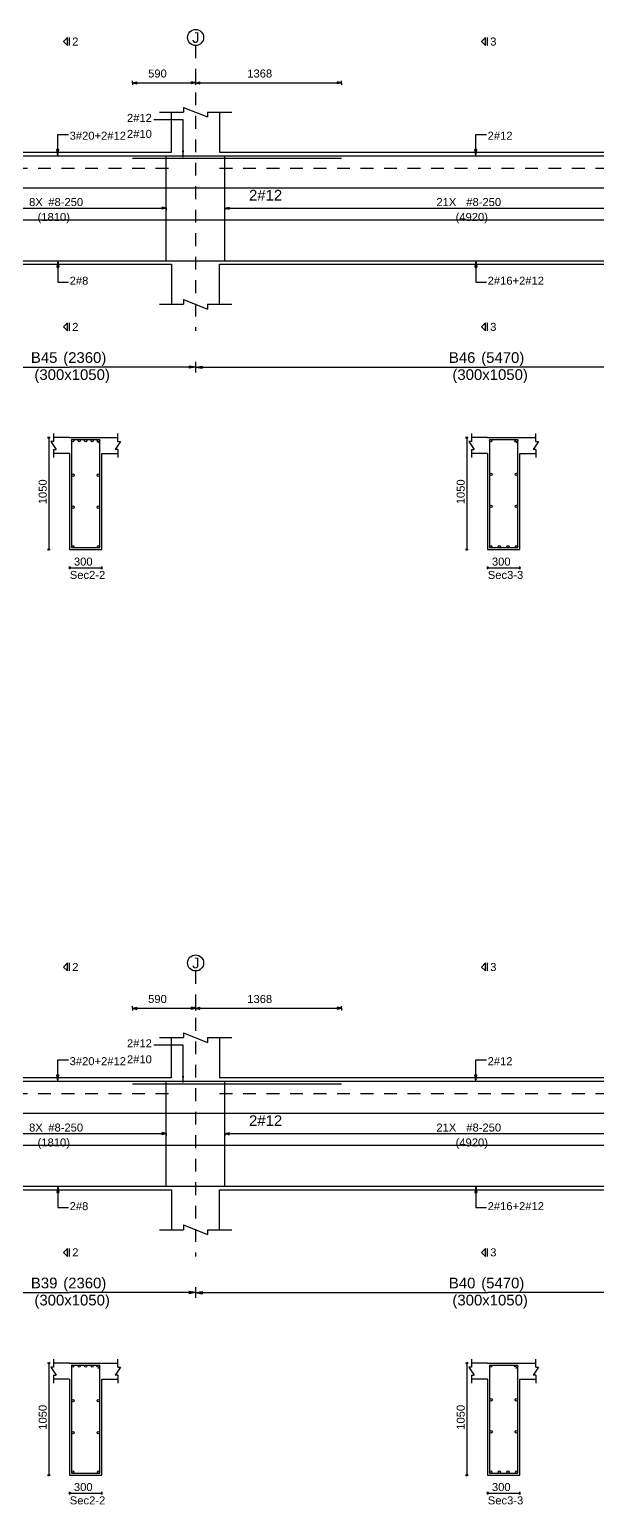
# Model space of a CAD drawing. Extents: x 0 to 98, y 3 to 248.
# Drawn here: x 11.14 to 16.46, y 156.24 to 170.07 of the extents above; entities that cross this region are included whole.
import ezdxf

# ---------------------------------------------------------------- set-up
doc = ezdxf.new("R2010")
doc.units = 0
doc.linetypes.add('ACAD_ISO02W100', pattern=[15, 12, -3])
for name, color, linetype in [('Axisline', 1, 'CONTINUOUS'), ('Axisline_Name', 2, 'CONTINUOUS'), ('Beam_bottombarlabeling', 2, 'CONTINUOUS'), ('Beam_Cross_Label', 4, 'CONTINUOUS'), ('Beam_CrossSection', 2, 'CONTINUOUS'), ('Beam_Dimensions_LS', 3, 'CONTINUOUS'), ('Beam_NameLS', 6, 'CONTINUOUS'), ('Beam_topbarsLabeling', 2, 'CONTINUOUS'), ('dim_all', 7, 'CONTINUOUS'), ('Extra_Topsteel_Labeling', 2, 'CONTINUOUS'), ('Extrabars', 7, 'CONTINUOUS'), ('Longsection', 2, 'CONTINUOUS'), ('main_botbars', 4, 'CONTINUOUS'), ('main_topbars', 4, 'CONTINUOUS'), ('SectionLine', 4, 'CONTINUOUS'), ('Sidefacebar', 140, 'CONTINUOUS'), ('Slabline', 253, 'CONTINUOUS'), ('span_dim', 7, 'CONTINUOUS'), ('spanline', 7, 'CONTINUOUS'), ('Stirrup_bar', 1, 'CONTINUOUS'), ('Stirrup_Dia_Spacing', 2, 'CONTINUOUS'), ('Stirrup_Length', 7, 'CONTINUOUS'), ('Stirrup_Numbers', 2, 'CONTINUOUS')]:
    doc.layers.add(name, color=color, linetype=linetype)
doc.styles.add('STRUDS_Arial', font='ARIAL.TTF', dxfattribs={"height": 0.04})

msp = doc.modelspace()

# ---------------------------------------------------------------- linework, layer by layer
at = {"layer": 'Axisline', "linetype": 'ACAD_ISO02W100', "ltscale": 0.01}
for p, q in [((12.7, 169.918), (12.7, 167.243)), ((12.7, 161.243), (12.7, 158.568))]:
    msp.add_line(p, q, dxfattribs=at)
at = {"layer": 'Axisline'}
for centre in [(12.7, 169.993), (12.7, 161.318)]:
    msp.add_circle(centre, 0.075, dxfattribs=at)
at = {"layer": 'Beam_bottombarlabeling'}
for p, q in [((11.41, 167.901), (11.4, 167.841)), ((11.41, 167.901), (11.41, 167.701)), ((11.41, 167.901), (11.42, 167.841)), ((15.325, 167.901), (15.315, 167.841)), ((15.325, 167.901), (15.325, 167.701)), ((15.325, 167.901), (15.335, 167.841)), ((11.4, 167.841), (11.42, 167.841)), ((15.315, 167.841), (15.335, 167.841)), ((11.41, 167.701), (11.51, 167.701)), ((15.325, 167.701), (15.425, 167.701)), ((11.41, 159.226), (11.4, 159.166)), ((11.4, 159.166), (11.42, 159.166)), ((11.41, 159.226), (11.41, 159.026)), ((11.41, 159.226), (11.42, 159.166)), ((15.325, 159.226), (15.315, 159.166)), ((15.315, 159.166), (15.335, 159.166)), ((15.325, 159.226), (15.325, 159.026)), ((15.325, 159.226), (15.335, 159.166)), ((11.41, 159.026), (11.51, 159.026)), ((15.325, 159.026), (15.425, 159.026))]:
    msp.add_line(p, q, dxfattribs=at)
for points in [[(11.41, 167.901), (11.4, 167.841), (11.41, 167.901), (11.42, 167.841)], [(15.325, 167.901), (15.315, 167.841), (15.325, 167.901), (15.335, 167.841)], [(11.41, 159.226), (11.4, 159.166), (11.41, 159.226), (11.42, 159.166)], [(15.325, 159.226), (15.315, 159.166), (15.325, 159.226), (15.335, 159.166)]]:
    msp.add_solid(points, dxfattribs=at)
at = {"layer": 'Beam_CrossSection'}
for p, q in [((11.37, 166.205), (11.345, 166.205)), ((11.345, 166.205), (11.395, 166.13)), ((11.37, 166.28), (11.37, 166.205)), ((11.52, 166.243), (11.37, 166.243)), ((11.52, 166.243), (11.82, 166.243)), ((11.52, 166.243), (11.52, 166.243)), ((11.82, 166.243), (11.82, 166.243)), ((11.82, 166.243), (11.97, 166.243)), ((11.995, 166.205), (11.945, 166.13)), ((11.97, 166.205), (11.97, 166.28)), ((11.97, 166.205), (11.995, 166.205)), ((15.285, 166.205), (15.26, 166.205)), ((15.26, 166.205), (15.31, 166.13)), ((15.285, 166.28), (15.285, 166.205)), ((15.435, 166.243), (15.285, 166.243)), ((15.435, 166.243), (15.735, 166.243)), ((15.435, 166.243), (15.435, 166.243)), ((15.735, 166.243), (15.735, 166.243)), ((15.735, 166.243), (15.885, 166.243)), ((15.91, 166.205), (15.86, 166.13)), ((15.885, 166.205), (15.885, 166.28)), ((15.885, 166.205), (15.91, 166.205)), ((11.37, 166.13), (11.37, 166.055)), ((11.37, 166.13), (11.395, 166.13)), ((11.52, 166.093), (11.37, 166.093)), ((11.52, 166.093), (11.52, 165.193)), ((11.82, 165.193), (11.82, 166.093)), ((11.82, 166.093), (11.97, 166.093)), ((11.97, 166.13), (11.945, 166.13)), ((11.97, 166.13), (11.97, 166.055)), ((15.285, 166.13), (15.285, 166.055)), ((15.285, 166.13), (15.31, 166.13)), ((15.435, 166.093), (15.285, 166.093)), ((15.435, 166.093), (15.435, 165.193)), ((15.735, 165.193), (15.735, 166.093)), ((15.735, 166.093), (15.885, 166.093)), ((15.885, 166.13), (15.86, 166.13)), ((15.885, 166.13), (15.885, 166.055)), ((11.52, 165.193), (11.82, 165.193)), ((15.435, 165.193), (15.735, 165.193)), ((11.37, 157.53), (11.345, 157.53)), ((11.345, 157.53), (11.395, 157.455)), ((11.37, 157.605), (11.37, 157.53)), ((11.52, 157.568), (11.37, 157.568)), ((11.52, 157.568), (11.82, 157.568)), ((11.52, 157.568), (11.52, 157.568)), ((11.82, 157.568), (11.82, 157.568)), ((11.82, 157.568), (11.97, 157.568)), ((11.995, 157.53), (11.945, 157.455)), ((11.97, 157.53), (11.97, 157.605)), ((11.97, 157.53), (11.995, 157.53)), ((15.285, 157.53), (15.26, 157.53)), ((15.26, 157.53), (15.31, 157.455)), ((15.285, 157.605), (15.285, 157.53)), ((15.435, 157.568), (15.285, 157.568)), ((15.435, 157.568), (15.735, 157.568)), ((15.435, 157.568), (15.435, 157.568)), ((15.735, 157.568), (15.735, 157.568)), ((15.735, 157.568), (15.885, 157.568)), ((15.91, 157.53), (15.86, 157.455)), ((15.885, 157.53), (15.885, 157.605)), ((15.885, 157.53), (15.91, 157.53)), ((11.37, 157.455), (11.37, 157.38)), ((11.37, 157.455), (11.395, 157.455)), ((11.52, 157.418), (11.37, 157.418)), ((11.52, 157.418), (11.52, 156.518)), ((11.82, 156.518), (11.82, 157.418)), ((11.82, 157.418), (11.97, 157.418)), ((11.97, 157.455), (11.945, 157.455)), ((11.97, 157.455), (11.97, 157.38)), ((15.285, 157.455), (15.285, 157.38)), ((15.285, 157.455), (15.31, 157.455)), ((15.435, 157.418), (15.285, 157.418)), ((15.435, 157.418), (15.435, 156.518)), ((15.735, 156.518), (15.735, 157.418)), ((15.735, 157.418), (15.885, 157.418)), ((15.885, 157.455), (15.86, 157.455)), ((15.885, 157.455), (15.885, 157.38)), ((11.52, 156.518), (11.82, 156.518)), ((15.435, 156.518), (15.735, 156.518))]:
    msp.add_line(p, q, dxfattribs=at)
at = {"layer": 'Beam_topbarsLabeling'}
for p, q in [((11.41, 168.885), (11.41, 169.085)), ((11.41, 169.085), (11.51, 169.085)), ((15.325, 168.885), (15.325, 169.085)), ((15.325, 169.085), (15.425, 169.085)), ((11.41, 168.885), (11.4, 168.945)), ((11.4, 168.945), (11.42, 168.945)), ((11.41, 168.885), (11.42, 168.945)), ((11.41, 168.945), (11.415, 168.945)), ((15.325, 168.885), (15.315, 168.945)), ((15.315, 168.945), (15.335, 168.945)), ((15.325, 168.885), (15.335, 168.945)), ((15.325, 168.945), (15.33, 168.945)), ((11.41, 160.21), (11.41, 160.41)), ((11.41, 160.41), (11.51, 160.41)), ((15.325, 160.21), (15.325, 160.41)), ((15.325, 160.41), (15.425, 160.41)), ((11.41, 160.21), (11.4, 160.27)), ((11.4, 160.27), (11.42, 160.27)), ((11.41, 160.21), (11.42, 160.27)), ((11.41, 160.27), (11.415, 160.27)), ((15.325, 160.21), (15.315, 160.27)), ((15.315, 160.27), (15.335, 160.27)), ((15.325, 160.21), (15.335, 160.27)), ((15.325, 160.27), (15.33, 160.27))]:
    msp.add_line(p, q, dxfattribs=at)
for points in [[(11.41, 168.885), (11.4, 168.945), (11.41, 168.885), (11.42, 168.945)], [(15.325, 168.885), (15.315, 168.945), (15.325, 168.885), (15.335, 168.945)], [(11.41, 160.21), (11.4, 160.27), (11.41, 160.21), (11.42, 160.27)], [(15.325, 160.21), (15.315, 160.27), (15.325, 160.21), (15.335, 160.27)]]:
    msp.add_solid(points, dxfattribs=at)
at = {"layer": 'dim_all'}
for p, q in [((12.11, 169.568), (12.11, 169.588)), ((12.11, 169.568), (12.11, 169.588)), ((12.11, 169.568), (12.11, 169.58)), ((12.11, 169.568), (12.11, 169.58)), ((12.11, 169.568), (12.11, 169.58)), ((12.11, 169.568), (12.11, 169.58)), ((12.11, 169.568), (12.15, 169.578)), ((12.11, 169.568), (12.15, 169.578)), ((12.11, 169.568), (12.11, 169.548)), ((12.11, 169.568), (12.15, 169.558)), ((12.11, 169.568), (12.11, 169.555)), ((12.11, 169.568), (12.11, 169.555)), ((12.11, 169.568), (14.0675, 169.568)), ((12.11, 169.568), (12.11, 169.548)), ((12.11, 169.568), (12.15, 169.558)), ((12.11, 169.568), (12.11, 169.555)), ((12.11, 169.568), (12.11, 169.555)), ((12.11, 169.568), (14.0675, 169.568)), ((12.15, 169.558), (12.15, 169.578)), ((12.15, 169.558), (12.15, 169.578)), ((12.7, 169.568), (12.66, 169.578)), ((12.66, 169.558), (12.66, 169.578)), ((12.7, 169.568), (12.66, 169.578)), ((12.66, 169.558), (12.66, 169.578)), ((12.7, 169.568), (12.66, 169.578)), ((12.66, 169.558), (12.66, 169.578)), ((12.7, 169.568), (12.66, 169.578)), ((12.66, 169.558), (12.66, 169.578)), ((12.7, 169.568), (12.66, 169.558)), ((12.7, 169.568), (12.66, 169.558)), ((12.7, 169.568), (12.66, 169.558)), ((12.7, 169.568), (12.66, 169.558)), ((12.7, 169.568), (12.7, 169.588)), ((12.7, 169.568), (12.7, 169.588)), ((12.7, 169.568), (12.7, 169.588)), ((12.7, 169.568), (12.7, 169.588)), ((12.7, 169.568), (12.7, 169.588)), ((12.7, 169.568), (12.7, 169.588)), ((12.7, 169.568), (12.7, 169.588)), ((12.7, 169.568), (12.7, 169.588)), ((12.7, 169.568), (12.7, 169.58)), ((12.7, 169.568), (12.7, 169.58)), ((12.7, 169.568), (12.7, 169.58)), ((12.7, 169.568), (12.7, 169.58)), ((12.7, 169.568), (12.7, 169.58)), ((12.7, 169.568), (12.7, 169.58)), ((12.7, 169.568), (12.7, 169.58)), ((12.7, 169.568), (12.7, 169.58)), ((12.7, 169.568), (12.74, 169.578)), ((12.7, 169.568), (12.74, 169.578)), ((12.7, 169.568), (12.74, 169.578)), ((12.7, 169.568), (12.74, 169.578)), ((12.7, 169.568), (12.7, 169.548)), ((12.7, 169.568), (12.74, 169.558)), ((12.7, 169.568), (12.7, 169.548)), ((12.7, 169.568), (12.7, 169.555)), ((12.7, 169.568), (12.7, 169.555)), ((12.7, 169.568), (12.7, 169.555)), ((12.7, 169.568), (12.7, 169.555)), ((12.7, 169.568), (12.7, 169.568)), ((12.7, 169.568), (12.7, 169.548)), ((12.7, 169.568), (12.74, 169.558)), ((12.7, 169.568), (12.7, 169.548)), ((12.7, 169.568), (12.7, 169.548)), ((12.7, 169.568), (12.74, 169.558)), ((12.7, 169.568), (12.7, 169.548)), ((12.7, 169.568), (12.7, 169.555)), ((12.7, 169.568), (12.7, 169.555)), ((12.7, 169.568), (12.7, 169.555)), ((12.7, 169.568), (12.7, 169.555)), ((12.7, 169.568), (12.7, 169.568)), ((12.7, 169.568), (12.7, 169.548)), ((12.7, 169.568), (12.74, 169.558)), ((12.7, 169.568), (12.7, 169.548)), ((12.74, 169.558), (12.74, 169.578)), ((12.74, 169.558), (12.74, 169.578)), ((12.74, 169.558), (12.74, 169.578)), ((12.74, 169.558), (12.74, 169.578)), ((14.0675, 169.568), (14.0275, 169.578)), ((14.0275, 169.558), (14.0275, 169.578)), ((14.0675, 169.568), (14.0275, 169.578)), ((14.0275, 169.558), (14.0275, 169.578)), ((14.0675, 169.568), (14.0275, 169.558)), ((14.0675, 169.568), (14.0275, 169.558)), ((14.0675, 169.568), (14.0675, 169.588)), ((14.0675, 169.568), (14.0675, 169.588)), ((14.0675, 169.568), (14.0675, 169.58)), ((14.0675, 169.568), (14.0675, 169.58)), ((14.0675, 169.568), (14.0675, 169.58)), ((14.0675, 169.568), (14.0675, 169.58)), ((14.0675, 169.568), (14.0675, 169.548)), ((14.0675, 169.568), (14.0675, 169.555)), ((14.0675, 169.568), (14.0675, 169.555)), ((14.0675, 169.568), (14.0675, 169.548)), ((14.0675, 169.568), (14.0675, 169.555)), ((14.0675, 169.568), (14.0675, 169.555)), ((11.325, 166.243), (11.3125, 166.243)), ((11.325, 166.243), (11.3162, 166.234)), ((11.325, 166.243), (11.3338, 166.251)), ((11.325, 166.243), (11.3375, 166.243)), ((11.325, 166.243), (11.325, 165.193)), ((15.24, 166.243), (15.2275, 166.243)), ((15.24, 166.243), (15.2312, 166.234)), ((15.24, 166.243), (15.2488, 166.251)), ((15.24, 166.243), (15.2525, 166.243)), ((15.24, 166.243), (15.24, 165.193)), ((11.325, 165.193), (11.3125, 165.193)), ((11.325, 165.193), (11.3162, 165.184)), ((11.325, 165.193), (11.3338, 165.201)), ((11.325, 165.193), (11.3375, 165.193)), ((15.24, 165.193), (15.2275, 165.193)), ((15.24, 165.193), (15.2312, 165.184)), ((15.24, 165.193), (15.2488, 165.201)), ((15.24, 165.193), (15.2525, 165.193)), ((11.52, 165.023), (11.5112, 165.014)), ((11.52, 165.023), (11.52, 165.035)), ((11.52, 165.023), (11.5288, 165.031)), ((11.52, 165.023), (11.52, 165.01)), ((11.52, 165.023), (11.82, 165.023)), ((11.82, 165.023), (11.8112, 165.014)), ((11.82, 165.023), (11.82, 165.035)), ((11.82, 165.023), (11.8288, 165.031)), ((11.82, 165.023), (11.82, 165.01)), ((15.435, 165.023), (15.4262, 165.014)), ((15.435, 165.023), (15.435, 165.035)), ((15.435, 165.023), (15.4438, 165.031)), ((15.435, 165.023), (15.435, 165.01)), ((15.435, 165.023), (15.735, 165.023)), ((15.735, 165.023), (15.7262, 165.014)), ((15.735, 165.023), (15.735, 165.035)), ((15.735, 165.023), (15.7438, 165.031)), ((15.735, 165.023), (15.735, 165.01)), ((12.11, 160.893), (12.11, 160.913)), ((12.11, 160.893), (12.11, 160.913)), ((12.11, 160.893), (12.11, 160.905)), ((12.11, 160.893), (12.11, 160.905)), ((12.11, 160.893), (12.11, 160.905)), ((12.11, 160.893), (12.11, 160.905)), ((12.11, 160.893), (12.15, 160.903)), ((12.11, 160.893), (12.15, 160.903)), ((12.11, 160.893), (12.11, 160.873)), ((12.11, 160.893), (12.15, 160.883)), ((12.11, 160.893), (12.11, 160.88)), ((12.11, 160.893), (12.11, 160.88)), ((12.11, 160.893), (14.0675, 160.893)), ((12.11, 160.893), (12.11, 160.873)), ((12.11, 160.893), (12.15, 160.883)), ((12.11, 160.893), (12.11, 160.88)), ((12.11, 160.893), (12.11, 160.88)), ((12.11, 160.893), (14.0675, 160.893)), ((12.15, 160.883), (12.15, 160.903)), ((12.15, 160.883), (12.15, 160.903)), ((12.7, 160.893), (12.66, 160.903)), ((12.66, 160.883), (12.66, 160.903)), ((12.7, 160.893), (12.66, 160.903)), ((12.66, 160.883), (12.66, 160.903)), ((12.7, 160.893), (12.66, 160.903)), ((12.66, 160.883), (12.66, 160.903)), ((12.7, 160.893), (12.66, 160.903)), ((12.66, 160.883), (12.66, 160.903)), ((12.7, 160.893), (12.66, 160.883)), ((12.7, 160.893), (12.66, 160.883)), ((12.7, 160.893), (12.66, 160.883)), ((12.7, 160.893), (12.66, 160.883)), ((12.7, 160.893), (12.7, 160.913)), ((12.7, 160.893), (12.7, 160.913)), ((12.7, 160.893), (12.7, 160.913)), ((12.7, 160.893), (12.7, 160.913)), ((12.7, 160.893), (12.7, 160.913)), ((12.7, 160.893), (12.7, 160.913)), ((12.7, 160.893), (12.7, 160.913)), ((12.7, 160.893), (12.7, 160.913)), ((12.7, 160.893), (12.7, 160.905)), ((12.7, 160.893), (12.7, 160.905)), ((12.7, 160.893), (12.7, 160.905)), ((12.7, 160.893), (12.7, 160.905)), ((12.7, 160.893), (12.7, 160.905)), ((12.7, 160.893), (12.7, 160.905)), ((12.7, 160.893), (12.7, 160.905)), ((12.7, 160.893), (12.7, 160.905)), ((12.7, 160.893), (12.74, 160.903)), ((12.7, 160.893), (12.74, 160.903)), ((12.7, 160.893), (12.74, 160.903)), ((12.7, 160.893), (12.74, 160.903)), ((12.7, 160.893), (12.7, 160.873)), ((12.7, 160.893), (12.74, 160.883)), ((12.7, 160.893), (12.7, 160.873)), ((12.7, 160.893), (12.7, 160.88)), ((12.7, 160.893), (12.7, 160.88)), ((12.7, 160.893), (12.7, 160.88)), ((12.7, 160.893), (12.7, 160.88)), ((12.7, 160.893), (12.7, 160.893)), ((12.7, 160.893), (12.7, 160.873)), ((12.7, 160.893), (12.74, 160.883)), ((12.7, 160.893), (12.7, 160.873)), ((12.7, 160.893), (12.7, 160.873)), ((12.7, 160.893), (12.74, 160.883)), ((12.7, 160.893), (12.7, 160.873)), ((12.7, 160.893), (12.7, 160.88)), ((12.7, 160.893), (12.7, 160.88)), ((12.7, 160.893), (12.7, 160.88)), ((12.7, 160.893), (12.7, 160.88)), ((12.7, 160.893), (12.7, 160.893)), ((12.7, 160.893), (12.7, 160.873)), ((12.7, 160.893), (12.74, 160.883)), ((12.7, 160.893), (12.7, 160.873)), ((12.74, 160.883), (12.74, 160.903)), ((12.74, 160.883), (12.74, 160.903)), ((12.74, 160.883), (12.74, 160.903)), ((12.74, 160.883), (12.74, 160.903)), ((14.0675, 160.893), (14.0275, 160.903)), ((14.0275, 160.883), (14.0275, 160.903)), ((14.0675, 160.893), (14.0275, 160.903)), ((14.0275, 160.883), (14.0275, 160.903)), ((14.0675, 160.893), (14.0275, 160.883)), ((14.0675, 160.893), (14.0275, 160.883)), ((14.0675, 160.893), (14.0675, 160.913)), ((14.0675, 160.893), (14.0675, 160.913)), ((14.0675, 160.893), (14.0675, 160.905)), ((14.0675, 160.893), (14.0675, 160.905)), ((14.0675, 160.893), (14.0675, 160.905)), ((14.0675, 160.893), (14.0675, 160.905)), ((14.0675, 160.893), (14.0675, 160.873)), ((14.0675, 160.893), (14.0675, 160.88)), ((14.0675, 160.893), (14.0675, 160.88)), ((14.0675, 160.893), (14.0675, 160.873)), ((14.0675, 160.893), (14.0675, 160.88)), ((14.0675, 160.893), (14.0675, 160.88)), ((11.325, 157.568), (11.3125, 157.568)), ((11.325, 157.568), (11.3162, 157.559)), ((11.325, 157.568), (11.3338, 157.576)), ((11.325, 157.568), (11.3375, 157.568)), ((11.325, 157.568), (11.325, 156.518)), ((15.24, 157.568), (15.2275, 157.568)), ((15.24, 157.568), (15.2312, 157.559)), ((15.24, 157.568), (15.2488, 157.576)), ((15.24, 157.568), (15.2525, 157.568)), ((15.24, 157.568), (15.24, 156.518)), ((11.325, 156.518), (11.3125, 156.518)), ((11.325, 156.518), (11.3162, 156.509)), ((11.325, 156.518), (11.3338, 156.526)), ((11.325, 156.518), (11.3375, 156.518)), ((15.24, 156.518), (15.2275, 156.518)), ((15.24, 156.518), (15.2312, 156.509)), ((15.24, 156.518), (15.2488, 156.526)), ((15.24, 156.518), (15.2525, 156.518)), ((11.52, 156.348), (11.5112, 156.339)), ((11.52, 156.348), (11.52, 156.36)), ((11.52, 156.348), (11.5288, 156.356)), ((11.52, 156.348), (11.52, 156.335)), ((11.52, 156.348), (11.82, 156.348)), ((11.82, 156.348), (11.8112, 156.339)), ((11.82, 156.348), (11.82, 156.36)), ((11.82, 156.348), (11.8288, 156.356)), ((11.82, 156.348), (11.82, 156.335)), ((15.435, 156.348), (15.4262, 156.339)), ((15.435, 156.348), (15.435, 156.36)), ((15.435, 156.348), (15.4438, 156.356)), ((15.435, 156.348), (15.435, 156.335)), ((15.435, 156.348), (15.735, 156.348)), ((15.735, 156.348), (15.7262, 156.339)), ((15.735, 156.348), (15.735, 156.36)), ((15.735, 156.348), (15.7438, 156.356)), ((15.735, 156.348), (15.735, 156.335))]:
    msp.add_line(p, q, dxfattribs=at)
for points in [[(12.11, 169.568), (12.15, 169.578), (12.11, 169.568), (12.15, 169.558)], [(12.11, 169.568), (12.15, 169.578), (12.11, 169.568), (12.15, 169.558)], [(12.7, 169.568), (12.66, 169.578), (12.7, 169.568), (12.66, 169.558)], [(12.7, 169.568), (12.66, 169.578), (12.7, 169.568), (12.66, 169.558)], [(12.7, 169.568), (12.66, 169.578), (12.7, 169.568), (12.66, 169.558)], [(12.7, 169.568), (12.66, 169.578), (12.7, 169.568), (12.66, 169.558)], [(12.7, 169.568), (12.74, 169.578), (12.7, 169.568), (12.74, 169.558)], [(12.7, 169.568), (12.74, 169.578), (12.7, 169.568), (12.74, 169.558)], [(12.7, 169.568), (12.74, 169.578), (12.7, 169.568), (12.74, 169.558)], [(12.7, 169.568), (12.74, 169.578), (12.7, 169.568), (12.74, 169.558)], [(14.0675, 169.568), (14.0275, 169.578), (14.0675, 169.568), (14.0275, 169.558)], [(14.0675, 169.568), (14.0275, 169.578), (14.0675, 169.568), (14.0275, 169.558)], [(12.11, 160.893), (12.15, 160.903), (12.11, 160.893), (12.15, 160.883)], [(12.11, 160.893), (12.15, 160.903), (12.11, 160.893), (12.15, 160.883)], [(12.7, 160.893), (12.66, 160.903), (12.7, 160.893), (12.66, 160.883)], [(12.7, 160.893), (12.66, 160.903), (12.7, 160.893), (12.66, 160.883)], [(12.7, 160.893), (12.66, 160.903), (12.7, 160.893), (12.66, 160.883)], [(12.7, 160.893), (12.66, 160.903), (12.7, 160.893), (12.66, 160.883)], [(12.7, 160.893), (12.74, 160.903), (12.7, 160.893), (12.74, 160.883)], [(12.7, 160.893), (12.74, 160.903), (12.7, 160.893), (12.74, 160.883)], [(12.7, 160.893), (12.74, 160.903), (12.7, 160.893), (12.74, 160.883)], [(12.7, 160.893), (12.74, 160.903), (12.7, 160.893), (12.74, 160.883)], [(14.0675, 160.893), (14.0275, 160.903), (14.0675, 160.893), (14.0275, 160.883)], [(14.0675, 160.893), (14.0275, 160.903), (14.0675, 160.893), (14.0275, 160.883)]]:
    msp.add_solid(points, dxfattribs=at)
at = {"layer": 'Extra_Topsteel_Labeling'}
for p, q in [((12.582, 169.222), (12.307, 169.222)), ((12.582, 168.872), (12.582, 169.222)), ((12.582, 160.547), (12.307, 160.547)), ((12.582, 160.197), (12.582, 160.547))]:
    msp.add_line(p, q, dxfattribs=at)
for points in [[(12.582, 168.872), (12.572, 168.932), (12.582, 168.872), (12.592, 168.932)], [(12.582, 160.197), (12.572, 160.257), (12.582, 160.197), (12.592, 160.257)]]:
    msp.add_solid(points, dxfattribs=at)
at = {"layer": 'Extrabars'}
for p, q in [((14.0675, 168.858), (12.11, 168.858)), ((14.0675, 168.858), (12.11, 168.858)), ((14.0675, 160.183), (12.11, 160.183)), ((14.0675, 160.183), (12.11, 160.183))]:
    msp.add_line(p, q, dxfattribs=at)
at = {"layer": 'Longsection'}
for p, q in [((12.3625, 169.293), (12.475, 169.293)), ((12.3625, 169.293), (12.5875, 169.293)), ((12.475, 168.918), (12.475, 169.293)), ((12.5875, 169.338), (12.5875, 169.293)), ((12.5875, 169.338), (12.8125, 169.248)), ((12.8125, 169.293), (12.8125, 169.248)), ((12.8125, 169.293), (13.0375, 169.293)), ((12.925, 169.293), (12.925, 168.918)), ((10.565, 168.918), (12.475, 168.918)), ((12.925, 168.918), (17.945, 168.918)), ((10.565, 167.868), (12.475, 167.868)), ((12.475, 167.868), (12.475, 167.493)), ((12.925, 167.493), (12.925, 167.868)), ((12.925, 167.868), (17.945, 167.868)), ((12.3625, 167.493), (12.475, 167.493)), ((12.3625, 167.493), (12.5875, 167.493)), ((12.5875, 167.538), (12.5875, 167.493)), ((12.5875, 167.538), (12.8125, 167.448)), ((12.8125, 167.493), (12.8125, 167.448)), ((12.8125, 167.493), (13.0375, 167.493)), ((12.5875, 160.663), (12.5875, 160.618)), ((12.5875, 160.663), (12.8125, 160.573)), ((12.3625, 160.618), (12.475, 160.618)), ((12.3625, 160.618), (12.5875, 160.618)), ((12.475, 160.243), (12.475, 160.618)), ((12.8125, 160.618), (12.8125, 160.573)), ((12.8125, 160.618), (13.0375, 160.618)), ((12.925, 160.618), (12.925, 160.243)), ((10.565, 160.243), (12.475, 160.243)), ((12.925, 160.243), (17.945, 160.243)), ((10.565, 159.193), (12.475, 159.193)), ((12.475, 159.193), (12.475, 158.818)), ((12.925, 158.818), (12.925, 159.193)), ((12.925, 159.193), (17.945, 159.193)), ((12.5875, 158.863), (12.5875, 158.818)), ((12.5875, 158.863), (12.8125, 158.773)), ((12.3625, 158.818), (12.475, 158.818)), ((12.3625, 158.818), (12.5875, 158.818)), ((12.8125, 158.818), (12.8125, 158.773)), ((12.8125, 158.818), (13.0375, 158.818))]:
    msp.add_line(p, q, dxfattribs=at)
at = {"layer": 'main_botbars'}
for p, q in [((10.14, 168.885), (12.9, 168.885)), ((12.5, 168.885), (18.37, 168.885)), ((10.165, 167.901), (12.875, 167.901)), ((12.525, 167.901), (12.525, 167.901)), ((12.525, 167.901), (18.345, 167.901)), ((10.14, 160.21), (12.9, 160.21)), ((12.5, 160.21), (18.37, 160.21)), ((10.165, 159.226), (12.875, 159.226)), ((12.525, 159.226), (12.525, 159.226)), ((12.525, 159.226), (18.345, 159.226))]:
    msp.add_line(p, q, dxfattribs=at)
for centre in [(11.5488, 165.221), (11.7913, 165.221), (15.4638, 165.221), (15.5446, 165.221), (15.6254, 165.221), (15.7063, 165.221), (11.5488, 156.546), (11.7913, 156.546), (15.4638, 156.546), (15.5446, 156.546), (15.6254, 156.546), (15.7063, 156.546)]:
    msp.add_circle(centre, 0.01, dxfattribs=at)
at = {"layer": 'main_topbars'}
for centre in [(11.5488, 166.214), (11.6094, 166.214), (11.67, 166.214), (11.7306, 166.214), (11.7913, 166.214), (15.4638, 166.214), (15.7063, 166.214), (11.5488, 157.539), (11.6094, 157.539), (11.67, 157.539), (11.7306, 157.539), (11.7913, 157.539), (15.4638, 157.539), (15.7063, 157.539)]:
    msp.add_circle(centre, 0.01, dxfattribs=at)
at = {"layer": 'SectionLine'}
for p, q in [((11.5, 169.993), (11.4625, 169.955)), ((11.5, 169.918), (11.4625, 169.955)), ((11.5, 169.918), (11.5, 169.993)), ((11.52, 169.918), (11.52, 169.993)), ((15.415, 169.993), (15.3775, 169.955)), ((15.415, 169.918), (15.3775, 169.955)), ((15.415, 169.918), (15.415, 169.993)), ((15.435, 169.918), (15.435, 169.993)), ((11.5, 167.318), (11.4625, 167.28)), ((11.5, 167.243), (11.5, 167.318)), ((11.52, 167.243), (11.52, 167.318)), ((15.415, 167.318), (15.3775, 167.28)), ((15.415, 167.243), (15.415, 167.318)), ((15.435, 167.243), (15.435, 167.318)), ((11.5, 167.243), (11.4625, 167.28)), ((15.415, 167.243), (15.3775, 167.28)), ((11.5, 161.318), (11.4625, 161.28)), ((11.5, 161.243), (11.4625, 161.28)), ((11.5, 161.243), (11.5, 161.318)), ((11.52, 161.243), (11.52, 161.318)), ((15.415, 161.318), (15.3775, 161.28)), ((15.415, 161.243), (15.3775, 161.28)), ((15.415, 161.243), (15.415, 161.318)), ((15.435, 161.243), (15.435, 161.318)), ((11.5, 158.643), (11.4625, 158.605)), ((11.5, 158.568), (11.4625, 158.605)), ((11.5, 158.568), (11.5, 158.643)), ((11.52, 158.568), (11.52, 158.643)), ((15.415, 158.643), (15.3775, 158.605)), ((15.415, 158.568), (15.3775, 158.605)), ((15.415, 158.568), (15.415, 158.643)), ((15.435, 158.568), (15.435, 158.643))]:
    msp.add_line(p, q, dxfattribs=at)
at = {"layer": 'Sidefacebar'}
for p, q in [((10.14, 168.585), (12.9, 168.585)), ((12.5, 168.585), (18.37, 168.585)), ((10.14, 168.285), (12.9, 168.285)), ((12.5, 168.285), (18.37, 168.285)), ((10.14, 159.91), (12.9, 159.91)), ((12.5, 159.91), (18.37, 159.91)), ((10.14, 159.61), (12.9, 159.61)), ((12.5, 159.61), (18.37, 159.61))]:
    msp.add_line(p, q, dxfattribs=at)
for centre in [(11.551, 165.89), (11.789, 165.89), (15.466, 165.898), (15.704, 165.898), (11.551, 165.59), (11.789, 165.59), (15.466, 165.598), (15.704, 165.598), (11.551, 157.215), (11.789, 157.215), (15.466, 157.223), (15.704, 157.223), (11.551, 156.915), (11.789, 156.915), (15.466, 156.923), (15.704, 156.923)]:
    msp.add_circle(centre, 0.012, dxfattribs=at)
at = {"layer": 'Slabline', "linetype": 'ACAD_ISO02W100', "ltscale": 0.01}
for p, q in [((10.565, 168.768), (12.475, 168.768)), ((12.925, 168.768), (17.945, 168.768)), ((10.565, 160.093), (12.475, 160.093)), ((12.925, 160.093), (17.945, 160.093))]:
    msp.add_line(p, q, dxfattribs=at)
at = {"layer": 'spanline'}
for p, q in [((10.34, 166.903), (11.52, 166.903)), ((12.7, 166.903), (11.52, 166.903)), ((12.7, 166.903), (12.64, 166.913)), ((12.64, 166.913), (12.64, 166.893)), ((12.7, 166.903), (12.64, 166.893)), ((12.7, 166.953), (12.7, 166.853)), ((12.7, 166.953), (12.7, 166.853)), ((12.7, 166.903), (12.76, 166.913)), ((12.7, 166.903), (15.435, 166.903)), ((12.7, 166.903), (12.76, 166.893)), ((12.76, 166.913), (12.76, 166.893)), ((18.17, 166.903), (15.435, 166.903)), ((10.34, 158.228), (11.52, 158.228)), ((12.7, 158.228), (11.52, 158.228)), ((12.7, 158.228), (12.64, 158.238)), ((12.64, 158.238), (12.64, 158.218)), ((12.7, 158.228), (12.64, 158.218)), ((12.7, 158.278), (12.7, 158.178)), ((12.7, 158.278), (12.7, 158.178)), ((12.7, 158.228), (12.76, 158.238)), ((12.7, 158.228), (15.435, 158.228)), ((12.7, 158.228), (12.76, 158.218)), ((12.76, 158.238), (12.76, 158.218)), ((18.17, 158.228), (15.435, 158.228))]:
    msp.add_line(p, q, dxfattribs=at)
for points in [[(12.7, 166.903), (12.64, 166.913), (12.7, 166.903), (12.64, 166.893)], [(12.7, 166.903), (12.76, 166.913), (12.7, 166.903), (12.76, 166.893)], [(12.7, 158.228), (12.64, 158.238), (12.7, 158.228), (12.64, 158.218)], [(12.7, 158.228), (12.76, 158.238), (12.7, 158.228), (12.76, 158.218)]]:
    msp.add_solid(points, dxfattribs=at)
at = {"layer": 'Stirrup_bar'}
for p, q in [((12.425, 167.901), (12.425, 168.885)), ((12.975, 167.901), (12.975, 168.885)), ((11.5388, 166.224), (11.5388, 165.211)), ((11.5388, 166.224), (11.8013, 166.224)), ((11.7842, 166.221), (11.77, 166.207)), ((11.7983, 166.207), (11.7842, 166.193)), ((11.8013, 165.211), (11.8013, 166.224)), ((15.4538, 166.224), (15.4538, 165.211)), ((15.4538, 166.224), (15.7163, 166.224)), ((15.6992, 166.221), (15.685, 166.207)), ((15.7133, 166.207), (15.6992, 166.193)), ((15.7163, 165.211), (15.7163, 166.224)), ((11.5388, 165.211), (11.8013, 165.211)), ((15.4538, 165.211), (15.7163, 165.211)), ((12.425, 159.226), (12.425, 160.21)), ((12.975, 159.226), (12.975, 160.21)), ((11.5388, 157.549), (11.5388, 156.536)), ((11.5388, 157.549), (11.8013, 157.549)), ((11.7842, 157.546), (11.77, 157.532)), ((11.7983, 157.532), (11.7842, 157.518)), ((11.8013, 156.536), (11.8013, 157.549)), ((15.4538, 157.549), (15.4538, 156.536)), ((15.4538, 157.549), (15.7163, 157.549)), ((15.6992, 157.546), (15.685, 157.532)), ((15.7133, 157.532), (15.6992, 157.518)), ((15.7163, 156.536), (15.7163, 157.549)), ((11.5388, 156.536), (11.8013, 156.536)), ((15.4538, 156.536), (15.7163, 156.536))]:
    msp.add_line(p, q, dxfattribs=at)
at = {"layer": 'Stirrup_Length'}
for p, q in [((12.425, 168.393), (12.385, 168.403)), ((12.385, 168.383), (12.385, 168.403)), ((12.425, 168.393), (12.425, 168.413)), ((12.975, 168.393), (12.975, 168.413)), ((12.975, 168.393), (13.015, 168.403)), ((13.015, 168.383), (13.015, 168.403)), ((10.615, 168.393), (12.425, 168.393)), ((12.425, 168.393), (12.385, 168.383)), ((12.425, 168.393), (12.425, 168.373)), ((12.975, 168.393), (17.895, 168.393)), ((12.975, 168.393), (12.975, 168.373)), ((12.975, 168.393), (13.015, 168.383)), ((10.615, 159.718), (12.425, 159.718)), ((12.425, 159.718), (12.385, 159.728)), ((12.385, 159.708), (12.385, 159.728)), ((12.425, 159.718), (12.385, 159.708)), ((12.425, 159.718), (12.425, 159.738)), ((12.425, 159.718), (12.425, 159.698)), ((12.975, 159.718), (12.975, 159.738)), ((12.975, 159.718), (13.015, 159.728)), ((12.975, 159.718), (17.895, 159.718)), ((12.975, 159.718), (12.975, 159.698)), ((12.975, 159.718), (13.015, 159.708)), ((13.015, 159.708), (13.015, 159.728))]:
    msp.add_line(p, q, dxfattribs=at)
for points in [[(12.425, 168.393), (12.385, 168.403), (12.425, 168.393), (12.385, 168.383)], [(12.975, 168.393), (13.015, 168.403), (12.975, 168.393), (13.015, 168.383)], [(12.425, 159.718), (12.385, 159.728), (12.425, 159.718), (12.385, 159.708)], [(12.975, 159.718), (13.015, 159.728), (12.975, 159.718), (13.015, 159.708)]]:
    msp.add_solid(points, dxfattribs=at)

# ---------------------------------------------------------------- texts
at = {"layer": 'Axisline_Name', "style": 'STRUDS_Arial'}
for p in [(12.667, 169.943), (12.667, 161.268)]:
    msp.add_text('J', height=0.1, dxfattribs=at).set_placement(p)
at = {"layer": 'Beam_bottombarlabeling', "style": 'STRUDS_Arial'}
for s, p in [('2#8', (11.52, 167.676)), ('2#16+2#12', (15.435, 167.676)), ('2#8', (11.52, 159.001)), ('2#16+2#12', (15.435, 159.001))]:
    msp.add_text(s, height=0.075, dxfattribs=at).set_placement(p)
at = {"layer": 'Beam_Cross_Label', "style": 'STRUDS_Arial'}
for s, p in [('Sec2-2', (11.5215, 164.918)), ('Sec3-3', (15.4365, 164.918)), ('Sec2-2', (11.5215, 156.243)), ('Sec3-3', (15.4365, 156.243))]:
    msp.add_text(s, height=0.075, dxfattribs=at).set_placement(p)
at = {"layer": 'Beam_Dimensions_LS', "style": 'STRUDS_Arial'}
for p in [(11.19, 166.783), (15.105, 166.783), (11.19, 158.108), (15.105, 158.108)]:
    msp.add_text('(300x1050)', height=0.1, dxfattribs=at).set_placement(p)
at = {"layer": 'Beam_NameLS', "style": 'STRUDS_Arial'}
for s, p in [('B45', (11.157, 166.943)), ('B46', (15.072, 166.943)), ('B39', (11.157, 158.268)), ('B40', (15.072, 158.268))]:
    msp.add_text(s, height=0.1, dxfattribs=at).set_placement(p)
at = {"layer": 'Beam_topbarsLabeling', "style": 'STRUDS_Arial'}
for s, p in [('3#20+2#12', (11.52, 169.035)), ('2#12', (15.435, 169.035)), ('3#20+2#12', (11.52, 160.36)), ('2#12', (15.435, 160.36))]:
    msp.add_text(s, height=0.075, dxfattribs=at).set_placement(p)
at = {"layer": 'dim_all', "style": 'STRUDS_Arial'}
for s, p in [('590', (12.255, 169.618)), ('590', (12.255, 169.618)), ('1368', (13.1838, 169.618)), ('1368', (13.1838, 169.618)), ('300', (11.56, 165.043)), ('300', (15.475, 165.043)), ('590', (12.255, 160.943)), ('590', (12.255, 160.943)), ('1368', (13.1838, 160.943)), ('1368', (13.1838, 160.943)), ('300', (11.56, 156.368)), ('300', (15.475, 156.368))]:
    msp.add_text(s, height=0.075, dxfattribs=at).set_placement(p)
for p in [(11.305, 165.618), (15.22, 165.618), (11.305, 156.943), (15.22, 156.943)]:
    msp.add_text('1050', height=0.075, rotation=90, dxfattribs=at).set_placement(p)
at = {"layer": 'Extra_Topsteel_Labeling', "style": 'STRUDS_Arial'}
for s, p in [('2#12', (12.057, 169.202)), ('2#10', (12.057, 169.052)), ('2#12', (12.057, 160.527)), ('2#10', (12.057, 160.377))]:
    msp.add_text(s, height=0.075, dxfattribs=at).set_placement(p)
at = {"layer": 'SectionLine', "style": 'STRUDS_Arial'}
for s, p in [('2', (11.544, 169.918)), ('3', (15.459, 169.918)), ('2', (11.544, 167.243)), ('3', (15.459, 167.243)), ('2', (11.544, 161.243)), ('3', (15.459, 161.243)), ('2', (11.544, 158.568)), ('3', (15.459, 158.568))]:
    msp.add_text(s, height=0.075, dxfattribs=at).set_placement(p)
at = {"layer": 'Sidefacebar', "style": 'STRUDS_Arial'}
for p in [(13.2, 168.465), (13.2, 159.79)]:
    msp.add_text('2#12', height=0.1, dxfattribs=at).set_placement(p)
at = {"layer": 'span_dim', "style": 'STRUDS_Arial'}
for s, p in [(' (2360) ', (11.421, 166.943)), (' (5470) ', (15.336, 166.943)), (' (2360) ', (11.421, 158.268)), (' (5470) ', (15.336, 158.268))]:
    msp.add_text(s, height=0.1, dxfattribs=at).set_placement(p)
at = {"layer": 'Stirrup_Dia_Spacing', "style": 'STRUDS_Arial'}
for p in [(11.32, 168.413), (15.235, 168.413), (11.32, 159.738), (15.235, 159.738)]:
    msp.add_text('#8-250', height=0.075, dxfattribs=at).set_placement(p)
at = {"layer": 'Stirrup_Length', "style": 'STRUDS_Arial'}
for s, p in [('(1810)', (11.22, 168.273)), ('(4920)', (15.135, 168.273)), ('(1810)', (11.22, 159.598)), ('(4920)', (15.135, 159.598))]:
    msp.add_text(s, height=0.075, dxfattribs=at).set_placement(p)
at = {"layer": 'Stirrup_Numbers', "style": 'STRUDS_Arial'}
for s, p in [('8X', (11.14, 168.413)), ('21X', (14.955, 168.413)), ('8X', (11.14, 159.738)), ('21X', (14.955, 159.738))]:
    msp.add_text(s, height=0.075, dxfattribs=at).set_placement(p)

doc.saveas('drawing.dxf')
